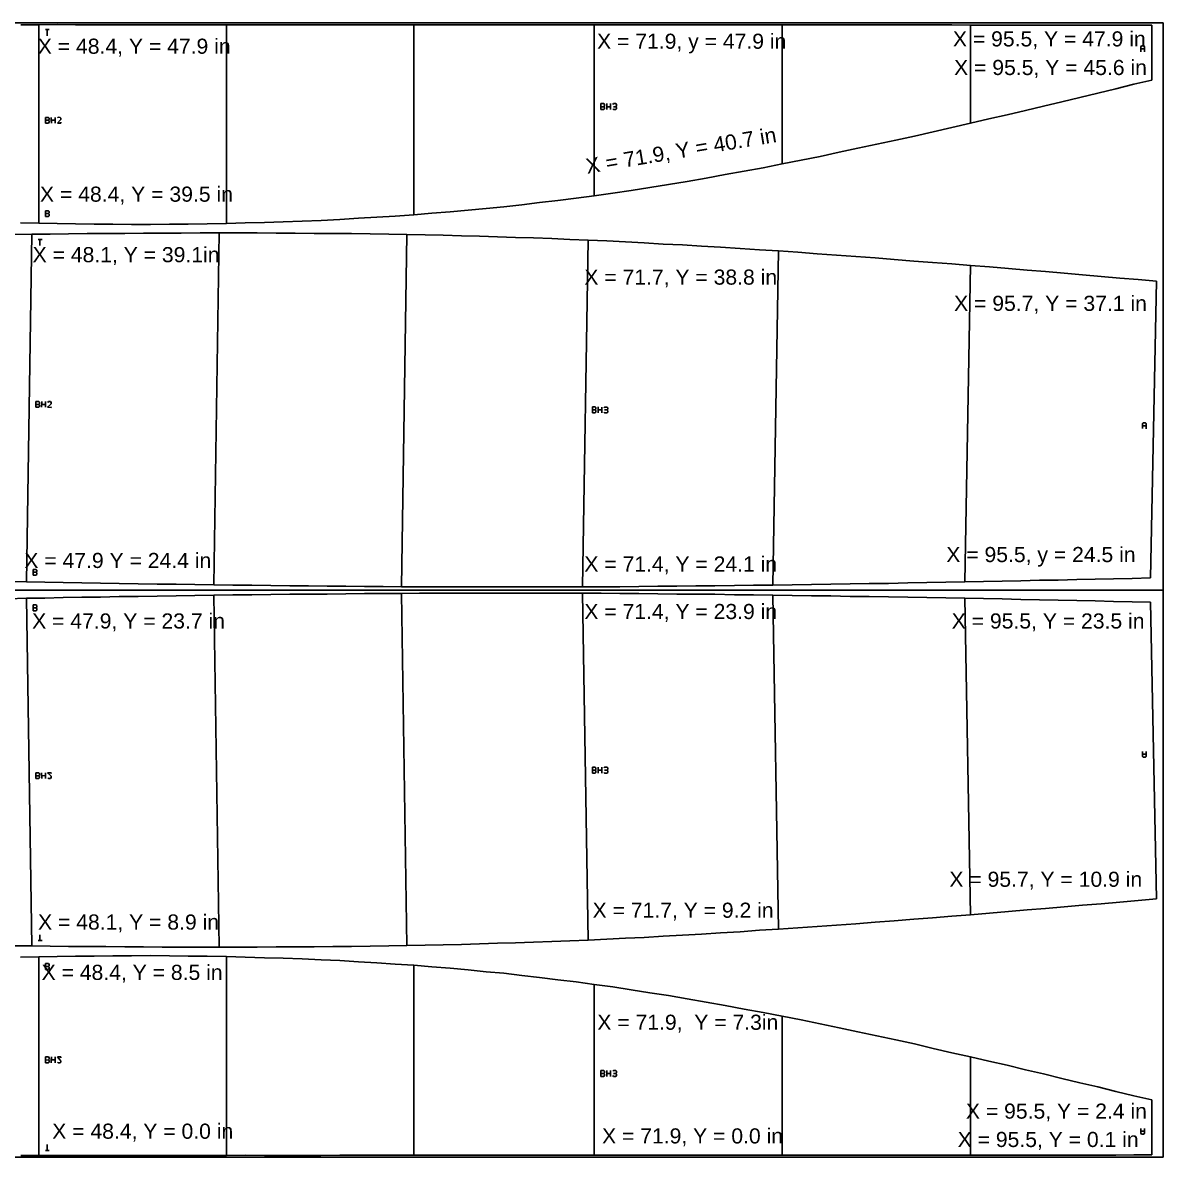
# Model space of a CAD drawing. Extents: x 197 to 418, y 37 to 156.
# Drawn here: x 245.69 to 293.95, y 108.31 to 156.31 of the extents above; entities that cross this region are included whole.
import ezdxf
from ezdxf.enums import TextEntityAlignment as Align

# ---------------------------------------------------------------- set-up
doc = ezdxf.new("R2010")
doc.units = 0
doc.styles.get("Standard").update_dxf_attribs({"font": 'ARIAL.SHX'})

msp = doc.modelspace()

# ---------------------------------------------------------------- linework, layer by layer
at = {"color": 7, "linetype": 'Continuous'}
for p, q in [((197.95, 156.31), (293.95, 156.31)), ((293.95, 156.31), (293.95, 108.31)), ((197.95, 132.31), (293.95, 132.31)), ((197.95, 108.31), (293.95, 108.31))]:
    msp.add_line(p, q, dxfattribs=at)
for p, q in [((245.6, 156.23), (246.36, 156.23)), ((246.36, 156.23), (247.14, 156.24)), ((246.36, 147.83), (246.36, 156.23)), ((246.36, 156.23), (246.36, 156.23)), ((246.36, 156.23), (246.36, 156.23)), ((246.65, 156.02), (246.8, 156.02)), ((246.8, 156.02), (246.71, 156.02)), ((246.71, 156.02), (246.71, 155.76)), ((247.14, 156.24), (247.92, 156.23)), ((247.92, 156.23), (248.71, 156.23)), ((248.71, 156.23), (249.5, 156.23)), ((249.5, 156.23), (250.3, 156.23)), ((250.3, 156.23), (251.09, 156.23)), ((251.09, 156.23), (251.89, 156.23)), ((251.89, 156.23), (252.7, 156.23)), ((252.7, 156.23), (253.49, 156.23)), ((253.49, 156.23), (254.3, 156.23)), ((254.3, 147.82), (254.3, 156.23)), ((254.3, 156.23), (254.3, 156.23)), ((254.3, 156.23), (254.3, 156.23)), ((254.3, 156.23), (255.1, 156.23)), ((255.1, 156.23), (255.91, 156.23)), ((255.91, 156.23), (256.71, 156.23)), ((256.71, 156.23), (257.51, 156.23)), ((257.51, 156.23), (258.3, 156.23)), ((258.3, 156.23), (259.1, 156.23)), ((259.1, 156.23), (259.89, 156.22)), ((259.89, 156.22), (260.68, 156.23)), ((260.68, 156.23), (261.46, 156.23)), ((261.46, 156.23), (262.24, 156.23)), ((262.23, 148.19), (262.24, 156.23)), ((262.24, 156.23), (262.24, 156.23)), ((262.24, 156.23), (262.24, 156.23)), ((262.24, 156.23), (263.01, 156.23)), ((263.01, 156.23), (263.77, 156.22)), ((263.77, 156.22), (264.53, 156.22)), ((264.53, 156.22), (265.29, 156.22)), ((265.29, 156.22), (266.05, 156.23)), ((266.05, 156.23), (266.81, 156.23)), ((266.81, 156.23), (267.57, 156.23)), ((267.57, 156.23), (268.33, 156.22)), ((268.33, 156.22), (269.1, 156.22)), ((269.1, 156.22), (269.87, 156.22)), ((269.87, 148.99), (269.87, 156.22)), ((269.87, 156.22), (269.87, 156.22)), ((269.87, 156.22), (269.87, 156.22)), ((269.87, 156.22), (270.65, 156.22)), ((270.65, 156.22), (271.43, 156.23)), ((271.43, 156.23), (272.22, 156.22)), ((272.22, 156.22), (273.01, 156.22)), ((273.01, 156.22), (273.81, 156.22)), ((273.81, 156.22), (274.61, 156.22)), ((274.61, 156.22), (275.41, 156.22)), ((275.41, 156.22), (276.21, 156.22)), ((276.21, 156.22), (277.02, 156.22)), ((277.02, 156.22), (277.82, 156.22)), ((277.82, 150.34), (277.82, 156.22)), ((277.82, 156.22), (277.82, 156.22)), ((277.82, 156.22), (277.82, 156.22)), ((277.82, 156.22), (278.63, 156.22)), ((278.63, 156.22), (279.43, 156.22)), ((279.43, 156.22), (280.23, 156.22)), ((280.23, 156.22), (281.04, 156.22)), ((281.04, 156.22), (281.84, 156.22)), ((281.84, 156.22), (282.63, 156.22)), ((282.63, 156.22), (283.43, 156.22)), ((283.43, 156.22), (284.22, 156.22)), ((284.22, 156.22), (285.01, 156.22)), ((285.01, 156.22), (285.79, 156.21)), ((285.79, 152.06), (285.79, 156.21)), ((285.79, 156.21), (285.79, 156.21)), ((285.79, 156.21), (285.79, 156.21)), ((285.79, 156.21), (286.57, 156.21)), ((286.57, 156.21), (287.35, 156.21)), ((287.35, 156.21), (288.12, 156.21)), ((288.12, 156.21), (288.89, 156.21)), ((288.89, 156.21), (289.66, 156.21)), ((289.66, 156.21), (290.42, 156.21)), ((290.42, 156.21), (291.19, 156.21)), ((291.19, 156.21), (291.95, 156.21)), ((291.95, 156.21), (292.71, 156.21)), ((292.71, 156.21), (293.47, 156.21)), ((293.47, 156.21), (293.47, 156.21)), ((293.47, 156.21), (293.47, 153.89)), ((293, 155.3), (293.03, 155.33)), ((293, 155.08), (293, 155.3)), ((293.16, 155.21), (293, 155.21)), ((293, 155.21), (293.16, 155.21)), ((293.03, 155.33), (293.13, 155.33)), ((293.13, 155.33), (293.16, 155.3)), ((293.16, 155.3), (293.16, 155.21)), ((293.16, 155.21), (293.16, 155.08)), ((291.95, 153.52), (291.18, 153.34)), ((292.71, 153.71), (291.95, 153.52)), ((293.47, 153.89), (292.71, 153.71)), ((293.47, 153.89), (293.47, 153.89)), ((290.42, 153.15), (289.66, 152.97)), ((291.18, 153.34), (290.42, 153.15)), ((270.15, 152.64), (270.15, 152.89)), ((270.15, 152.89), (270.28, 152.89)), ((270.28, 152.76), (270.15, 152.76)), ((270.15, 152.76), (270.28, 152.76)), ((270.28, 152.64), (270.15, 152.64)), ((270.28, 152.89), (270.31, 152.86)), ((270.31, 152.8), (270.28, 152.76)), ((270.28, 152.76), (270.31, 152.73)), ((270.31, 152.67), (270.28, 152.64)), ((270.31, 152.86), (270.31, 152.8)), ((270.31, 152.73), (270.31, 152.67)), ((270.4, 152.89), (270.4, 152.64)), ((270.4, 152.64), (270.4, 152.76)), ((270.4, 152.76), (270.56, 152.76)), ((270.56, 152.64), (270.56, 152.89)), ((270.56, 152.76), (270.56, 152.64)), ((270.65, 152.85), (270.68, 152.89)), ((270.68, 152.64), (270.65, 152.67)), ((270.68, 152.89), (270.78, 152.89)), ((270.78, 152.76), (270.68, 152.76)), ((270.68, 152.76), (270.78, 152.76)), ((270.78, 152.64), (270.68, 152.64)), ((270.78, 152.89), (270.81, 152.86)), ((270.81, 152.8), (270.78, 152.76)), ((270.78, 152.76), (270.81, 152.73)), ((270.81, 152.67), (270.78, 152.64)), ((270.81, 152.86), (270.81, 152.8)), ((270.81, 152.73), (270.81, 152.67)), ((288.12, 152.6), (287.35, 152.42)), ((288.89, 152.79), (288.12, 152.6)), ((289.66, 152.97), (288.89, 152.79)), ((246.65, 152.06), (246.65, 152.31)), ((246.65, 152.31), (246.77, 152.31)), ((246.77, 152.19), (246.65, 152.19)), ((246.65, 152.19), (246.77, 152.19)), ((246.77, 152.06), (246.65, 152.06)), ((246.77, 152.31), (246.8, 152.28)), ((246.8, 152.22), (246.77, 152.19)), ((246.77, 152.19), (246.8, 152.16)), ((246.8, 152.1), (246.77, 152.06)), ((246.8, 152.28), (246.8, 152.22)), ((246.8, 152.16), (246.8, 152.1)), ((246.89, 152.31), (246.9, 152.06)), ((246.9, 152.06), (246.89, 152.19)), ((246.89, 152.19), (247.05, 152.19)), ((247.05, 152.06), (247.05, 152.31)), ((247.05, 152.19), (247.05, 152.06)), ((247.15, 152.29), (247.18, 152.32)), ((247.27, 152.19), (247.15, 152.06)), ((247.15, 152.06), (247.3, 152.06)), ((247.18, 152.32), (247.27, 152.31)), ((247.27, 152.31), (247.3, 152.28)), ((247.3, 152.22), (247.27, 152.19)), ((247.3, 152.28), (247.3, 152.22)), ((247.3, 152.06), (247.3, 152.1)), ((285.79, 152.06), (285.01, 151.88)), ((286.57, 152.24), (285.79, 152.06)), ((285.79, 152.06), (285.79, 152.06)), ((285.79, 152.06), (285.79, 152.06)), ((287.35, 152.42), (286.57, 152.24)), ((284.22, 151.7), (283.43, 151.52)), ((285.01, 151.88), (284.22, 151.7)), ((281.83, 151.17), (281.03, 151)), ((282.63, 151.34), (281.83, 151.17)), ((283.43, 151.52), (282.63, 151.34)), ((279.43, 150.66), (278.63, 150.5)), ((280.23, 150.83), (279.43, 150.66)), ((281.03, 151), (280.23, 150.83)), ((277.02, 150.18), (276.21, 150.03)), ((277.82, 150.34), (277.02, 150.18)), ((278.63, 150.5), (277.82, 150.34)), ((277.82, 150.34), (277.82, 150.34)), ((277.82, 150.34), (277.82, 150.34)), ((274.61, 149.74), (273.81, 149.6)), ((275.41, 149.89), (274.61, 149.74)), ((276.21, 150.03), (275.41, 149.89)), ((271.43, 149.22), (270.65, 149.1)), ((272.22, 149.34), (271.43, 149.22)), ((273.01, 149.47), (272.22, 149.34)), ((273.81, 149.6), (273.01, 149.47)), ((267.56, 148.7), (266.81, 148.61)), ((268.33, 148.79), (267.56, 148.7)), ((269.1, 148.89), (268.33, 148.79)), ((269.87, 148.99), (269.1, 148.89)), ((270.65, 149.1), (269.87, 148.99)), ((269.87, 148.99), (269.87, 148.99)), ((269.87, 148.99), (269.87, 148.99)), ((246.64, 148.11), (246.64, 148.36)), ((246.64, 148.36), (246.77, 148.36)), ((246.77, 148.24), (246.64, 148.24)), ((246.64, 148.24), (246.77, 148.24)), ((246.77, 148.36), (246.8, 148.33)), ((246.8, 148.27), (246.77, 148.24)), ((246.77, 148.24), (246.8, 148.21)), ((246.8, 148.33), (246.8, 148.27)), ((246.8, 148.21), (246.8, 148.14)), ((262.23, 148.19), (261.45, 148.13)), ((263, 148.25), (262.23, 148.19)), ((262.23, 148.19), (262.23, 148.19)), ((262.23, 148.19), (262.23, 148.19)), ((263.77, 148.31), (263, 148.25)), ((264.53, 148.38), (263.77, 148.31)), ((265.29, 148.45), (264.53, 148.38)), ((266.05, 148.53), (265.29, 148.45)), ((266.81, 148.61), (266.05, 148.53)), ((246.36, 147.83), (245.59, 147.85)), ((247.14, 147.82), (246.36, 147.83)), ((246.36, 147.83), (246.36, 147.83)), ((246.36, 147.83), (246.36, 147.83)), ((246.77, 148.11), (246.64, 148.11)), ((246.8, 148.14), (246.77, 148.11)), ((247.92, 147.8), (247.14, 147.82)), ((248.71, 147.79), (247.92, 147.8)), ((249.5, 147.79), (248.71, 147.79)), ((250.29, 147.78), (249.5, 147.79)), ((251.09, 147.78), (250.29, 147.78)), ((251.89, 147.79), (251.09, 147.78)), ((252.69, 147.79), (251.89, 147.79)), ((253.49, 147.8), (252.69, 147.79)), ((254.3, 147.82), (253.49, 147.8)), ((255.1, 147.84), (254.3, 147.82)), ((254.3, 147.82), (254.3, 147.82)), ((254.3, 147.82), (254.3, 147.82)), ((255.91, 147.86), (255.1, 147.84)), ((256.71, 147.89), (255.91, 147.86)), ((257.51, 147.91), (256.71, 147.89)), ((258.31, 147.95), (257.51, 147.91)), ((259.1, 147.99), (258.31, 147.95)), ((259.89, 148.04), (259.1, 147.99)), ((260.67, 148.08), (259.89, 148.04)), ((261.45, 148.13), (260.67, 148.08)), ((245.29, 147.35), (246.06, 147.37)), ((245.84, 132.66), (246.06, 147.37)), ((246.06, 147.37), (246.06, 147.37)), ((246.06, 147.37), (246.06, 147.37)), ((246.06, 147.37), (246.84, 147.37)), ((246.84, 147.37), (247.62, 147.38)), ((247.62, 147.38), (248.41, 147.39)), ((248.41, 147.39), (249.2, 147.4)), ((249.2, 147.4), (250, 147.4)), ((250, 147.4), (250.79, 147.41)), ((250.79, 147.41), (251.59, 147.41)), ((251.59, 147.41), (252.39, 147.41)), ((252.39, 147.41), (253.19, 147.42)), ((253.19, 147.42), (254, 147.42)), ((253.77, 132.53), (254, 147.42)), ((254, 147.42), (254, 147.42)), ((254, 147.42), (254, 147.42)), ((254, 147.42), (254.8, 147.42)), ((254.8, 147.42), (255.6, 147.42)), ((255.6, 147.42), (256.41, 147.41)), ((256.41, 147.41), (257.21, 147.41)), ((257.21, 147.41), (258.01, 147.4)), ((258.01, 147.4), (258.8, 147.4)), ((258.8, 147.4), (259.59, 147.39)), ((259.59, 147.39), (260.38, 147.38)), ((260.38, 147.38), (261.17, 147.36)), ((261.17, 147.36), (261.94, 147.35)), ((261.71, 132.45), (261.94, 147.35)), ((261.94, 147.35), (261.94, 147.35)), ((261.94, 147.35), (261.94, 147.35)), ((261.94, 147.35), (262.72, 147.34)), ((262.72, 147.34), (263.48, 147.32)), ((263.48, 147.32), (264.25, 147.3)), ((264.25, 147.3), (265.01, 147.28)), ((265.01, 147.28), (265.77, 147.26)), ((265.77, 147.26), (266.54, 147.23)), ((266.54, 147.23), (267.3, 147.21)), ((267.3, 147.21), (268.07, 147.18)), ((246.34, 147.14), (246.5, 147.14)), ((246.5, 147.14), (246.41, 147.14)), ((246.41, 147.14), (246.41, 146.89)), ((268.07, 147.18), (268.84, 147.14)), ((268.84, 147.14), (269.62, 147.11)), ((269.38, 132.45), (269.62, 147.11)), ((269.62, 147.11), (269.62, 147.11)), ((269.62, 147.11), (269.62, 147.11)), ((269.62, 147.11), (270.4, 147.08)), ((270.4, 147.08), (271.2, 147.04)), ((271.2, 147.04), (271.99, 147)), ((271.99, 147), (272.79, 146.95)), ((272.79, 146.95), (273.6, 146.91)), ((273.6, 146.91), (274.41, 146.86)), ((274.41, 146.86), (275.22, 146.81)), ((275.22, 146.81), (276.04, 146.76)), ((276.04, 146.76), (276.86, 146.71)), ((276.86, 146.71), (277.67, 146.66)), ((277.43, 132.52), (277.67, 146.66)), ((277.67, 146.66), (277.67, 146.66)), ((277.67, 146.66), (277.67, 146.66)), ((277.67, 146.66), (278.49, 146.6)), ((278.49, 146.6), (279.31, 146.54)), ((279.31, 146.54), (280.13, 146.48)), ((280.13, 146.48), (280.94, 146.42)), ((280.94, 146.42), (281.76, 146.36)), ((281.76, 146.36), (282.57, 146.3)), ((282.57, 146.3), (283.39, 146.23)), ((283.39, 146.23), (284.19, 146.17)), ((284.19, 146.17), (285, 146.11)), ((285, 146.11), (285.8, 146.04)), ((285.55, 132.65), (285.8, 146.04)), ((285.8, 146.04), (285.8, 146.04)), ((285.8, 146.04), (285.8, 146.04)), ((285.8, 146.04), (286.6, 145.98)), ((286.6, 145.98), (287.4, 145.91)), ((287.4, 145.91), (288.19, 145.84)), ((288.19, 145.84), (288.97, 145.78)), ((288.97, 145.78), (289.76, 145.71)), ((289.76, 145.71), (290.54, 145.65)), ((290.54, 145.65), (291.33, 145.58)), ((291.33, 145.58), (292.11, 145.51)), ((292.11, 145.51), (292.89, 145.45)), ((292.89, 145.45), (293.67, 145.38)), ((293.67, 145.38), (293.41, 132.82)), ((293.67, 145.38), (293.67, 145.38)), ((246.23, 140.04), (246.24, 140.29)), ((246.36, 140.16), (246.23, 140.16)), ((246.23, 140.16), (246.36, 140.16)), ((246.36, 140.04), (246.23, 140.04)), ((246.24, 140.29), (246.36, 140.29)), ((246.36, 140.29), (246.39, 140.26)), ((246.39, 140.19), (246.36, 140.16)), ((246.36, 140.16), (246.39, 140.13)), ((246.39, 140.07), (246.36, 140.04)), ((246.39, 140.26), (246.39, 140.19)), ((246.39, 140.13), (246.39, 140.07)), ((246.49, 140.29), (246.48, 140.04)), ((246.48, 140.04), (246.48, 140.16)), ((246.48, 140.16), (246.64, 140.16)), ((246.64, 140.04), (246.64, 140.28)), ((246.64, 140.16), (246.64, 140.04)), ((246.86, 140.16), (246.73, 140.04)), ((246.73, 140.04), (246.89, 140.03)), ((246.74, 140.25), (246.77, 140.28)), ((246.77, 140.28), (246.86, 140.28)), ((246.86, 140.28), (246.89, 140.25)), ((246.89, 140.19), (246.86, 140.16)), ((246.89, 140.25), (246.89, 140.19)), ((246.89, 140.03), (246.89, 140.06)), ((269.79, 139.81), (269.79, 140.06)), ((269.79, 140.06), (269.91, 140.06)), ((269.91, 140.06), (269.94, 140.03)), ((269.94, 140.03), (269.94, 139.96)), ((270.03, 140.06), (270.03, 139.8)), ((270.19, 139.8), (270.19, 140.05)), ((270.28, 140.02), (270.31, 140.05)), ((270.31, 140.05), (270.41, 140.05)), ((270.41, 140.05), (270.44, 140.02)), ((270.44, 140.02), (270.44, 139.96)), ((269.91, 139.93), (269.79, 139.93)), ((269.79, 139.93), (269.91, 139.93)), ((269.91, 139.8), (269.79, 139.81)), ((269.94, 139.96), (269.91, 139.93)), ((269.91, 139.93), (269.94, 139.9)), ((269.94, 139.84), (269.91, 139.8)), ((269.94, 139.9), (269.94, 139.84)), ((270.03, 139.8), (270.03, 139.93)), ((270.03, 139.93), (270.19, 139.93)), ((270.19, 139.93), (270.19, 139.8)), ((270.31, 139.8), (270.28, 139.83)), ((270.41, 139.93), (270.31, 139.93)), ((270.31, 139.93), (270.41, 139.93)), ((270.41, 139.8), (270.31, 139.8)), ((270.44, 139.96), (270.41, 139.93)), ((270.41, 139.93), (270.44, 139.89)), ((270.44, 139.83), (270.41, 139.8)), ((270.44, 139.89), (270.44, 139.83)), ((293.07, 139.35), (293.1, 139.39)), ((293.07, 139.14), (293.07, 139.35)), ((293.23, 139.26), (293.07, 139.26)), ((293.07, 139.26), (293.23, 139.26)), ((293.1, 139.39), (293.2, 139.38)), ((293.2, 139.38), (293.23, 139.35)), ((293.23, 139.35), (293.23, 139.26)), ((293.23, 139.26), (293.23, 139.13)), ((246.12, 132.94), (246.12, 133.18)), ((246.12, 133.18), (246.25, 133.18)), ((246.25, 133.06), (246.12, 133.06)), ((246.12, 133.06), (246.25, 133.06)), ((246.24, 132.94), (246.12, 132.94)), ((246.28, 132.97), (246.24, 132.94)), ((246.25, 133.18), (246.28, 133.15)), ((246.28, 133.09), (246.25, 133.06)), ((246.25, 133.06), (246.28, 133.03)), ((246.28, 133.15), (246.28, 133.09)), ((246.28, 133.03), (246.28, 132.97)), ((289.51, 132.73), (288.72, 132.72)), ((290.29, 132.75), (289.51, 132.73)), ((291.07, 132.77), (290.29, 132.75)), ((291.85, 132.78), (291.07, 132.77)), ((292.63, 132.8), (291.85, 132.78)), ((293.41, 132.82), (292.63, 132.8)), ((293.41, 132.82), (293.41, 132.82)), ((245.84, 132.66), (245.07, 132.67)), ((246.62, 132.64), (245.84, 132.66)), ((245.84, 132.66), (245.84, 132.66)), ((245.84, 132.66), (245.84, 132.66)), ((247.4, 132.63), (246.62, 132.64)), ((248.18, 132.62), (247.4, 132.63)), ((248.97, 132.6), (248.18, 132.62)), ((249.77, 132.59), (248.97, 132.6)), ((250.57, 132.57), (249.77, 132.59)), ((251.37, 132.56), (250.57, 132.57)), ((252.17, 132.55), (251.37, 132.56)), ((252.97, 132.54), (252.17, 132.55)), ((253.77, 132.53), (252.97, 132.54)), ((254.57, 132.52), (253.77, 132.53)), ((253.77, 132.53), (253.77, 132.53)), ((253.77, 132.53), (253.77, 132.53)), ((255.38, 132.51), (254.57, 132.52)), ((256.18, 132.5), (255.38, 132.51)), ((256.98, 132.49), (256.18, 132.5)), ((257.77, 132.48), (256.98, 132.49)), ((258.57, 132.47), (257.77, 132.48)), ((259.36, 132.47), (258.57, 132.47)), ((260.15, 132.46), (259.36, 132.47)), ((260.93, 132.46), (260.15, 132.46)), ((261.71, 132.45), (260.93, 132.46)), ((262.48, 132.45), (261.71, 132.45)), ((261.71, 132.45), (261.71, 132.45)), ((261.71, 132.45), (261.71, 132.45)), ((263.25, 132.44), (262.48, 132.45)), ((264.01, 132.44), (263.25, 132.44)), ((264.78, 132.44), (264.01, 132.44)), ((265.54, 132.44), (264.78, 132.44)), ((266.3, 132.44), (265.54, 132.44)), ((267.06, 132.44), (266.3, 132.44)), ((267.83, 132.44), (267.06, 132.44)), ((268.6, 132.44), (267.83, 132.44)), ((269.38, 132.45), (268.6, 132.44)), ((270.16, 132.45), (269.38, 132.45)), ((269.38, 132.45), (269.38, 132.45)), ((269.38, 132.45), (269.38, 132.45)), ((270.96, 132.45), (270.16, 132.45)), ((271.76, 132.46), (270.96, 132.45)), ((272.56, 132.47), (271.76, 132.46)), ((273.36, 132.47), (272.56, 132.47)), ((274.17, 132.48), (273.36, 132.47)), ((274.98, 132.49), (274.17, 132.48)), ((275.8, 132.5), (274.98, 132.49)), ((276.61, 132.51), (275.8, 132.5)), ((277.43, 132.52), (276.61, 132.51)), ((278.25, 132.53), (277.43, 132.52)), ((277.43, 132.52), (277.43, 132.52)), ((277.43, 132.52), (277.43, 132.52)), ((279.07, 132.54), (278.25, 132.53)), ((279.88, 132.56), (279.07, 132.54)), ((280.7, 132.57), (279.88, 132.56)), ((281.51, 132.58), (280.7, 132.57)), ((282.33, 132.59), (281.51, 132.58)), ((283.14, 132.61), (282.33, 132.59)), ((283.95, 132.63), (283.14, 132.61)), ((284.75, 132.64), (283.95, 132.63)), ((285.55, 132.65), (284.75, 132.64)), ((286.35, 132.67), (285.55, 132.65)), ((285.55, 132.65), (285.55, 132.65)), ((285.55, 132.65), (285.55, 132.65)), ((287.14, 132.69), (286.35, 132.67)), ((287.93, 132.7), (287.14, 132.69)), ((288.72, 132.72), (287.93, 132.7)), ((245.84, 131.96), (245.07, 131.94)), ((246.62, 131.97), (245.84, 131.96)), ((245.84, 131.96), (246.06, 117.25)), ((245.84, 131.96), (245.84, 131.96)), ((245.84, 131.96), (245.84, 131.96)), ((247.4, 131.99), (246.62, 131.97)), ((248.18, 132), (247.4, 131.99)), ((248.97, 132.01), (248.18, 132)), ((249.77, 132.03), (248.97, 132.01)), ((250.57, 132.04), (249.77, 132.03)), ((251.37, 132.05), (250.57, 132.04)), ((252.17, 132.07), (251.37, 132.05)), ((252.97, 132.08), (252.17, 132.07)), ((253.77, 132.09), (252.97, 132.08)), ((254.57, 132.1), (253.77, 132.09)), ((253.77, 132.09), (254, 117.2)), ((253.77, 132.09), (253.77, 132.09)), ((253.77, 132.09), (253.77, 132.09)), ((255.38, 132.11), (254.57, 132.1)), ((256.18, 132.12), (255.38, 132.11)), ((256.98, 132.13), (256.18, 132.12)), ((257.77, 132.14), (256.98, 132.13)), ((258.57, 132.14), (257.77, 132.14)), ((259.36, 132.15), (258.57, 132.14)), ((260.15, 132.16), (259.36, 132.15)), ((260.93, 132.16), (260.15, 132.16)), ((261.71, 132.16), (260.93, 132.16)), ((262.48, 132.17), (261.71, 132.16)), ((261.71, 132.16), (261.94, 117.27)), ((261.71, 132.16), (261.71, 132.16)), ((261.71, 132.16), (261.71, 132.16)), ((263.25, 132.17), (262.48, 132.17)), ((264.01, 132.17), (263.25, 132.17)), ((264.78, 132.18), (264.01, 132.17)), ((265.54, 132.18), (264.78, 132.18)), ((266.3, 132.18), (265.54, 132.18)), ((267.06, 132.18), (266.3, 132.18)), ((267.83, 132.17), (267.06, 132.18)), ((268.6, 132.17), (267.83, 132.17)), ((269.38, 132.17), (268.6, 132.17)), ((269.38, 132.17), (269.62, 117.5)), ((270.16, 132.17), (269.38, 132.17)), ((269.38, 132.17), (269.38, 132.17)), ((269.38, 132.17), (269.38, 132.17)), ((270.96, 132.16), (270.16, 132.17)), ((271.76, 132.16), (270.96, 132.16)), ((272.56, 132.15), (271.76, 132.16)), ((273.36, 132.14), (272.56, 132.15)), ((274.17, 132.14), (273.36, 132.14)), ((274.98, 132.13), (274.17, 132.14)), ((275.8, 132.11), (274.98, 132.13)), ((276.61, 132.11), (275.8, 132.11)), ((277.43, 132.09), (276.61, 132.11)), ((277.43, 132.09), (277.67, 117.96)), ((278.25, 132.08), (277.43, 132.09)), ((277.43, 132.09), (277.43, 132.09)), ((277.43, 132.09), (277.43, 132.09)), ((279.07, 132.07), (278.25, 132.08)), ((279.88, 132.06), (279.07, 132.07)), ((280.7, 132.04), (279.88, 132.06)), ((281.51, 132.04), (280.7, 132.04)), ((282.33, 132.02), (281.51, 132.04)), ((283.14, 132.01), (282.33, 132.02)), ((283.95, 131.99), (283.14, 132.01)), ((284.75, 131.98), (283.95, 131.99)), ((285.55, 131.96), (284.75, 131.98)), ((285.55, 131.96), (285.8, 118.57)), ((286.35, 131.95), (285.55, 131.96)), ((285.55, 131.96), (285.55, 131.96)), ((285.55, 131.96), (285.55, 131.96)), ((287.14, 131.93), (286.35, 131.95)), ((287.93, 131.91), (287.14, 131.93)), ((288.72, 131.9), (287.93, 131.91)), ((289.51, 131.88), (288.72, 131.9)), ((290.29, 131.87), (289.51, 131.88)), ((291.07, 131.85), (290.29, 131.87)), ((291.85, 131.83), (291.07, 131.85)), ((292.63, 131.81), (291.85, 131.83)), ((293.41, 131.8), (292.63, 131.81)), ((293.67, 119.24), (293.41, 131.8)), ((293.41, 131.8), (293.41, 131.8)), ((246.12, 131.68), (246.12, 131.43)), ((246.24, 131.68), (246.12, 131.68)), ((246.25, 131.55), (246.12, 131.55)), ((246.12, 131.55), (246.25, 131.55)), ((246.12, 131.43), (246.25, 131.43)), ((246.28, 131.65), (246.24, 131.68)), ((246.25, 131.55), (246.28, 131.58)), ((246.28, 131.52), (246.25, 131.55)), ((246.25, 131.43), (246.28, 131.46)), ((246.28, 131.58), (246.28, 131.65)), ((246.28, 131.46), (246.28, 131.52)), ((293.07, 125.48), (293.07, 125.26)), ((293.23, 125.36), (293.07, 125.36)), ((293.07, 125.36), (293.23, 125.36)), ((293.07, 125.26), (293.1, 125.23)), ((293.1, 125.23), (293.2, 125.23)), ((293.2, 125.23), (293.23, 125.27)), ((293.23, 125.36), (293.23, 125.48)), ((293.23, 125.27), (293.23, 125.36)), ((246.23, 124.58), (246.24, 124.33)), ((246.36, 124.58), (246.23, 124.58)), ((246.39, 124.55), (246.36, 124.58)), ((246.39, 124.48), (246.39, 124.55)), ((246.49, 124.33), (246.48, 124.58)), ((246.48, 124.58), (246.48, 124.45)), ((246.64, 124.46), (246.64, 124.58)), ((246.64, 124.58), (246.64, 124.33)), ((246.86, 124.46), (246.73, 124.58)), ((246.73, 124.58), (246.89, 124.58)), ((246.89, 124.58), (246.89, 124.55)), ((269.79, 124.81), (269.79, 124.56)), ((269.91, 124.81), (269.79, 124.81)), ((269.91, 124.68), (269.79, 124.68)), ((269.79, 124.68), (269.91, 124.68)), ((269.79, 124.56), (269.91, 124.56)), ((269.94, 124.78), (269.91, 124.81)), ((269.91, 124.68), (269.94, 124.72)), ((269.94, 124.65), (269.91, 124.68)), ((269.91, 124.56), (269.94, 124.59)), ((269.94, 124.72), (269.94, 124.78)), ((269.94, 124.59), (269.94, 124.65)), ((270.03, 124.56), (270.03, 124.81)), ((270.03, 124.81), (270.03, 124.68)), ((270.03, 124.68), (270.19, 124.69)), ((270.19, 124.69), (270.19, 124.82)), ((270.19, 124.82), (270.19, 124.56)), ((270.31, 124.82), (270.28, 124.78)), ((270.28, 124.59), (270.31, 124.56)), ((270.41, 124.82), (270.31, 124.82)), ((270.41, 124.69), (270.31, 124.69)), ((270.31, 124.69), (270.41, 124.69)), ((270.31, 124.56), (270.41, 124.56)), ((270.44, 124.78), (270.41, 124.82)), ((270.41, 124.69), (270.44, 124.72)), ((270.44, 124.66), (270.41, 124.69)), ((270.41, 124.56), (270.44, 124.59)), ((270.44, 124.72), (270.44, 124.78)), ((270.44, 124.59), (270.44, 124.66)), ((246.36, 124.45), (246.23, 124.45)), ((246.23, 124.45), (246.36, 124.45)), ((246.24, 124.33), (246.36, 124.33)), ((246.36, 124.45), (246.39, 124.48)), ((246.39, 124.42), (246.36, 124.45)), ((246.36, 124.33), (246.39, 124.36)), ((246.39, 124.36), (246.39, 124.42)), ((246.48, 124.45), (246.64, 124.46)), ((246.74, 124.36), (246.77, 124.33)), ((246.77, 124.33), (246.86, 124.33)), ((246.89, 124.43), (246.86, 124.46)), ((246.86, 124.33), (246.89, 124.37)), ((246.89, 124.37), (246.89, 124.43)), ((292.89, 119.17), (293.67, 119.24)), ((293.67, 119.24), (293.67, 119.24)), ((287.4, 118.7), (288.19, 118.77)), ((288.19, 118.77), (288.97, 118.83)), ((288.97, 118.83), (289.76, 118.9)), ((289.76, 118.9), (290.54, 118.97)), ((290.54, 118.97), (291.33, 119.03)), ((291.33, 119.03), (292.11, 119.1)), ((292.11, 119.1), (292.89, 119.17)), ((280.94, 118.19), (281.76, 118.25)), ((281.76, 118.25), (282.57, 118.31)), ((282.57, 118.31), (283.39, 118.38)), ((283.39, 118.38), (284.19, 118.44)), ((284.19, 118.44), (285, 118.51)), ((285, 118.51), (285.8, 118.57)), ((285.8, 118.57), (286.6, 118.64)), ((285.8, 118.57), (285.8, 118.57)), ((285.8, 118.57), (285.8, 118.57)), ((286.6, 118.64), (287.4, 118.7)), ((274.41, 117.75), (275.22, 117.8)), ((275.22, 117.8), (276.04, 117.85)), ((276.04, 117.85), (276.86, 117.91)), ((276.86, 117.91), (277.67, 117.96)), ((277.67, 117.96), (278.49, 118.02)), ((277.67, 117.96), (277.67, 117.96)), ((277.67, 117.96), (277.67, 117.96)), ((278.49, 118.02), (279.31, 118.07)), ((279.31, 118.07), (280.13, 118.13)), ((280.13, 118.13), (280.94, 118.19)), ((246.34, 117.48), (246.5, 117.48)), ((246.41, 117.48), (246.41, 117.72)), ((246.5, 117.48), (246.41, 117.48)), ((262.72, 117.28), (263.48, 117.3)), ((263.48, 117.3), (264.25, 117.31)), ((264.25, 117.31), (265.01, 117.34)), ((265.01, 117.34), (265.77, 117.36)), ((265.77, 117.36), (266.54, 117.38)), ((266.54, 117.38), (267.3, 117.41)), ((267.3, 117.41), (268.07, 117.44)), ((268.07, 117.44), (268.84, 117.47)), ((268.84, 117.47), (269.62, 117.5)), ((269.62, 117.5), (270.4, 117.54)), ((269.62, 117.5), (269.62, 117.5)), ((269.62, 117.5), (269.62, 117.5)), ((270.4, 117.54), (271.2, 117.58)), ((271.2, 117.58), (271.99, 117.61)), ((271.99, 117.61), (272.79, 117.66)), ((272.79, 117.66), (273.6, 117.7)), ((273.6, 117.7), (274.41, 117.75)), ((245.29, 117.26), (246.06, 117.25)), ((246.06, 117.25), (246.06, 117.25)), ((246.06, 117.25), (246.06, 117.25)), ((246.06, 117.25), (246.84, 117.24)), ((246.84, 117.24), (247.62, 117.23)), ((247.92, 116.81), (247.14, 116.8)), ((247.62, 117.23), (248.41, 117.23)), ((248.71, 116.82), (247.92, 116.81)), ((248.41, 117.23), (249.2, 117.22)), ((249.5, 116.83), (248.71, 116.82)), ((249.2, 117.22), (250, 117.21)), ((250.29, 116.83), (249.5, 116.83)), ((250, 117.21), (250.79, 117.21)), ((251.09, 116.84), (250.29, 116.83)), ((250.79, 117.21), (251.59, 117.2)), ((251.89, 116.83), (251.09, 116.84)), ((251.59, 117.2), (252.39, 117.2)), ((252.69, 116.82), (251.89, 116.83)), ((252.39, 117.2), (253.19, 117.2)), ((253.49, 116.81), (252.69, 116.82)), ((253.19, 117.2), (254, 117.2)), ((254.3, 116.8), (253.49, 116.81)), ((254, 117.2), (254, 117.2)), ((254, 117.2), (254, 117.2)), ((254, 117.2), (254.8, 117.2)), ((254.8, 117.2), (255.6, 117.2)), ((255.6, 117.2), (256.41, 117.21)), ((256.41, 117.21), (257.21, 117.21)), ((257.21, 117.21), (258.01, 117.21)), ((258.01, 117.21), (258.8, 117.22)), ((258.8, 117.22), (259.59, 117.23)), ((259.59, 117.23), (260.38, 117.24)), ((260.38, 117.24), (261.17, 117.25)), ((261.17, 117.25), (261.94, 117.27)), ((261.94, 117.27), (262.72, 117.28)), ((261.94, 117.27), (261.94, 117.27)), ((261.94, 117.27), (261.94, 117.27)), ((246.36, 116.79), (245.59, 116.77)), ((247.14, 116.8), (246.36, 116.79)), ((246.36, 116.79), (246.36, 108.38)), ((246.36, 116.79), (246.36, 116.79)), ((246.36, 116.79), (246.36, 116.79)), ((246.64, 116.5), (246.64, 116.25)), ((246.77, 116.5), (246.64, 116.5)), ((246.77, 116.38), (246.64, 116.38)), ((246.64, 116.38), (246.77, 116.38)), ((246.8, 116.47), (246.77, 116.5)), ((246.77, 116.38), (246.8, 116.41)), ((246.8, 116.35), (246.77, 116.38)), ((246.8, 116.41), (246.8, 116.47)), ((246.8, 116.29), (246.8, 116.35)), ((254.3, 116.8), (254.3, 108.38)), ((255.1, 116.78), (254.3, 116.8)), ((254.3, 116.8), (254.3, 116.8)), ((254.3, 116.8), (254.3, 116.8)), ((255.91, 116.75), (255.1, 116.78)), ((256.71, 116.73), (255.91, 116.75)), ((257.51, 116.7), (256.71, 116.73)), ((258.31, 116.66), (257.51, 116.7)), ((259.1, 116.63), (258.31, 116.66)), ((259.89, 116.58), (259.1, 116.63)), ((260.67, 116.53), (259.89, 116.58)), ((261.45, 116.48), (260.67, 116.53)), ((262.23, 116.43), (261.45, 116.48)), ((262.23, 116.43), (262.24, 108.39)), ((263, 116.37), (262.23, 116.43)), ((262.23, 116.43), (262.23, 116.43)), ((262.23, 116.43), (262.23, 116.43)), ((263.77, 116.31), (263, 116.37)), ((246.64, 116.25), (246.77, 116.25)), ((246.77, 116.25), (246.8, 116.29)), ((264.53, 116.24), (263.77, 116.31)), ((265.29, 116.16), (264.53, 116.24)), ((266.05, 116.09), (265.29, 116.16)), ((266.81, 116), (266.05, 116.09)), ((267.56, 115.92), (266.81, 116)), ((268.33, 115.82), (267.56, 115.92)), ((269.1, 115.73), (268.33, 115.82)), ((269.87, 115.62), (269.1, 115.73)), ((269.87, 115.62), (269.87, 108.39)), ((270.65, 115.52), (269.87, 115.62)), ((269.87, 115.62), (269.87, 115.62)), ((269.87, 115.62), (269.87, 115.62)), ((271.43, 115.39), (270.65, 115.52)), ((272.22, 115.27), (271.43, 115.39)), ((273.01, 115.15), (272.22, 115.27)), ((273.81, 115.01), (273.01, 115.15)), ((274.61, 114.87), (273.81, 115.01)), ((275.41, 114.73), (274.61, 114.87)), ((276.21, 114.58), (275.41, 114.73)), ((277.02, 114.43), (276.21, 114.58)), ((277.82, 114.28), (277.02, 114.43)), ((277.82, 114.28), (277.82, 108.4)), ((278.63, 114.12), (277.82, 114.28)), ((277.82, 114.28), (277.82, 114.28)), ((277.82, 114.28), (277.82, 114.28)), ((279.43, 113.95), (278.63, 114.12)), ((280.23, 113.78), (279.43, 113.95)), ((281.03, 113.62), (280.23, 113.78)), ((281.83, 113.44), (281.03, 113.62)), ((282.63, 113.27), (281.83, 113.44)), ((283.43, 113.1), (282.63, 113.27)), ((284.22, 112.91), (283.43, 113.1)), ((246.65, 112.55), (246.65, 112.3)), ((246.77, 112.55), (246.65, 112.55)), ((246.8, 112.52), (246.77, 112.55)), ((246.77, 112.43), (246.8, 112.46)), ((246.8, 112.46), (246.8, 112.52)), ((246.89, 112.3), (246.9, 112.55)), ((246.9, 112.55), (246.89, 112.43)), ((247.05, 112.43), (247.05, 112.55)), ((247.05, 112.55), (247.05, 112.3)), ((247.27, 112.42), (247.15, 112.55)), ((247.15, 112.55), (247.3, 112.55)), ((247.3, 112.55), (247.3, 112.52)), ((285.01, 112.73), (284.22, 112.91)), ((285.79, 112.55), (285.01, 112.73)), ((285.79, 112.55), (285.79, 108.4)), ((286.57, 112.38), (285.79, 112.55)), ((285.79, 112.55), (285.79, 112.55)), ((285.79, 112.55), (285.79, 112.55)), ((246.77, 112.43), (246.65, 112.42)), ((246.65, 112.42), (246.77, 112.43)), ((246.65, 112.3), (246.77, 112.3)), ((246.8, 112.4), (246.77, 112.43)), ((246.77, 112.3), (246.8, 112.33)), ((246.8, 112.33), (246.8, 112.4)), ((246.89, 112.43), (247.05, 112.43)), ((247.15, 112.33), (247.18, 112.3)), ((247.18, 112.3), (247.27, 112.3)), ((247.3, 112.39), (247.27, 112.42)), ((247.27, 112.3), (247.3, 112.33)), ((247.3, 112.33), (247.3, 112.39)), ((270.15, 111.98), (270.15, 111.72)), ((270.28, 111.98), (270.15, 111.98)), ((270.31, 111.95), (270.28, 111.98)), ((270.4, 111.73), (270.4, 111.98)), ((270.4, 111.98), (270.4, 111.85)), ((270.56, 111.85), (270.56, 111.98)), ((270.56, 111.98), (270.56, 111.73)), ((270.68, 111.98), (270.65, 111.95)), ((270.78, 111.98), (270.68, 111.98)), ((270.81, 111.95), (270.78, 111.98)), ((287.35, 112.2), (286.57, 112.38)), ((288.12, 112.01), (287.35, 112.2)), ((288.89, 111.83), (288.12, 112.01)), ((270.28, 111.85), (270.15, 111.85)), ((270.15, 111.85), (270.28, 111.85)), ((270.15, 111.72), (270.28, 111.72)), ((270.28, 111.85), (270.31, 111.88)), ((270.31, 111.82), (270.28, 111.85)), ((270.28, 111.72), (270.31, 111.76)), ((270.31, 111.88), (270.31, 111.95)), ((270.31, 111.76), (270.31, 111.82)), ((270.4, 111.85), (270.56, 111.85)), ((270.65, 111.76), (270.68, 111.72)), ((270.78, 111.85), (270.68, 111.85)), ((270.68, 111.85), (270.78, 111.85)), ((270.68, 111.72), (270.78, 111.72)), ((270.78, 111.85), (270.81, 111.88)), ((270.81, 111.82), (270.78, 111.85)), ((270.78, 111.72), (270.81, 111.76)), ((270.81, 111.88), (270.81, 111.95)), ((270.81, 111.76), (270.81, 111.82)), ((289.66, 111.64), (288.89, 111.83)), ((290.42, 111.46), (289.66, 111.64)), ((291.18, 111.28), (290.42, 111.46)), ((291.95, 111.09), (291.18, 111.28)), ((292.71, 110.91), (291.95, 111.09)), ((293.47, 110.73), (292.71, 110.91)), ((293.47, 108.41), (293.47, 110.73)), ((293.47, 110.73), (293.47, 110.73)), ((293, 109.53), (293, 109.32)), ((293.16, 109.41), (293, 109.41)), ((293, 109.41), (293.16, 109.41)), ((293, 109.32), (293.03, 109.28)), ((293.03, 109.28), (293.13, 109.28)), ((293.13, 109.28), (293.16, 109.32)), ((293.16, 109.41), (293.16, 109.53)), ((293.16, 109.32), (293.16, 109.41)), ((246.65, 108.6), (246.8, 108.6)), ((246.71, 108.6), (246.71, 108.85)), ((246.8, 108.6), (246.71, 108.6)), ((245.6, 108.38), (246.36, 108.38)), ((246.36, 108.38), (246.36, 108.38)), ((246.36, 108.38), (246.36, 108.38)), ((246.36, 108.38), (247.14, 108.38)), ((247.14, 108.38), (247.92, 108.38)), ((247.92, 108.38), (248.71, 108.38)), ((248.71, 108.38), (249.5, 108.38)), ((249.5, 108.38), (250.3, 108.38)), ((250.3, 108.38), (251.09, 108.38)), ((251.09, 108.38), (251.89, 108.38)), ((251.89, 108.38), (252.7, 108.38)), ((252.7, 108.38), (253.49, 108.38)), ((253.49, 108.38), (254.3, 108.38)), ((254.3, 108.38), (255.1, 108.39)), ((254.3, 108.38), (254.3, 108.38)), ((254.3, 108.38), (254.3, 108.38)), ((255.1, 108.39), (255.91, 108.38)), ((255.91, 108.38), (256.71, 108.38)), ((256.71, 108.38), (257.51, 108.38)), ((257.51, 108.38), (258.3, 108.38)), ((258.3, 108.38), (259.1, 108.39)), ((259.1, 108.39), (259.89, 108.39)), ((259.89, 108.39), (260.68, 108.39)), ((260.68, 108.39), (261.46, 108.39)), ((261.46, 108.39), (262.24, 108.39)), ((262.24, 108.39), (262.24, 108.39)), ((262.24, 108.39), (262.24, 108.39)), ((262.24, 108.39), (263.01, 108.39)), ((263.01, 108.39), (263.77, 108.39)), ((263.77, 108.39), (264.53, 108.39)), ((264.53, 108.39), (265.29, 108.39)), ((265.29, 108.39), (266.05, 108.39)), ((266.05, 108.39), (266.81, 108.39)), ((266.81, 108.39), (267.57, 108.39)), ((267.57, 108.39), (268.33, 108.39)), ((268.33, 108.39), (269.1, 108.39)), ((269.1, 108.39), (269.87, 108.39)), ((269.87, 108.39), (269.87, 108.39)), ((269.87, 108.39), (269.87, 108.39)), ((269.87, 108.39), (270.65, 108.39)), ((270.65, 108.39), (271.43, 108.39)), ((271.43, 108.39), (272.22, 108.39)), ((272.22, 108.39), (273.01, 108.39)), ((273.01, 108.39), (273.81, 108.4)), ((273.81, 108.4), (274.61, 108.4)), ((274.61, 108.4), (275.41, 108.39)), ((275.41, 108.39), (276.21, 108.4)), ((276.21, 108.4), (277.02, 108.4)), ((277.02, 108.4), (277.82, 108.4)), ((277.82, 108.4), (277.82, 108.4)), ((277.82, 108.4), (277.82, 108.4)), ((277.82, 108.4), (278.63, 108.4)), ((278.63, 108.4), (279.43, 108.4)), ((279.43, 108.4), (280.23, 108.4)), ((280.23, 108.4), (281.04, 108.4)), ((281.04, 108.4), (281.84, 108.4)), ((281.84, 108.4), (282.63, 108.4)), ((282.63, 108.4), (283.43, 108.4)), ((283.43, 108.4), (284.22, 108.4)), ((284.22, 108.4), (285.01, 108.4)), ((285.01, 108.4), (285.79, 108.4)), ((285.79, 108.4), (285.79, 108.4)), ((285.79, 108.4), (285.79, 108.4)), ((285.79, 108.4), (286.57, 108.4)), ((286.57, 108.4), (287.35, 108.4)), ((287.35, 108.4), (288.12, 108.4)), ((288.12, 108.4), (288.89, 108.4)), ((288.89, 108.4), (289.66, 108.4)), ((289.66, 108.4), (290.42, 108.4)), ((290.42, 108.4), (291.19, 108.4)), ((291.19, 108.4), (291.95, 108.4)), ((291.95, 108.4), (292.71, 108.41)), ((292.71, 108.41), (293.47, 108.41)), ((293.47, 108.41), (293.47, 108.41))]:
    msp.add_line(p, q)

# ---------------------------------------------------------------- texts
for s, p, p2 in [('X = 95.5, Y = 47.9 in', (285.05, 155.31), (293.21, 155.31)), ('X = 48.4, Y = 47.9 in', (246.32, 155), (254.48, 155)), ('X = 71.9, y = 47.9 in', (269.99, 155.21), (278, 155.21)), ('X = 95.5, Y = 45.6 in', (285.1, 154.1), (293.26, 154.1)), ('X = 48.4, Y = 39.5 in', (246.41, 148.74), (254.58, 148.74)), ('X = 48.1, Y = 39.1in', (246.1, 146.18), (254.01, 146.18)), ('X = 71.7, Y = 38.8 in', (269.45, 145.23), (277.61, 145.23)), ('X = 95.7, Y = 37.1 in', (285.1, 144.12), (293.26, 144.12)), ('X = 47.9 Y = 24.4 in', (245.75, 133.24), (253.66, 133.24)), ('X = 71.4, Y = 24.1 in', (269.45, 133.09), (277.61, 133.09)), ('X = 95.5, y = 24.5 in', (284.77, 133.49), (292.78, 133.49)), ('X = 47.9, Y = 23.7 in', (246.08, 130.68), (254.24, 130.68)), ('X = 71.4, Y = 23.9 in', (269.45, 131.08), (277.61, 131.08)), ('X = 95.5, Y = 23.5 in', (285, 130.68), (293.16, 130.68)), ('X = 95.7, Y = 10.9 in', (284.9, 119.75), (293.06, 119.75)), ('X = 71.7, Y = 9.2 in', (269.8, 118.44), (277.46, 118.44)), ('X = 48.1, Y = 8.9 in', (246.33, 117.94), (253.99, 117.94)), ('X = 48.4, Y = 8.5 in', (246.48, 115.81), (254.14, 115.81)), ('X = 71.9,  Y = 7.3in', (270, 113.7), (277.66, 113.7)), ('X = 95.5, Y = 2.4 in', (285.6, 109.94), (293.26, 109.94)), ('X = 48.4, Y = 0.0 in', (246.93, 109.09), (254.59, 109.09)), ('X = 71.9, Y = 0.0 in', (270.2, 108.89), (277.86, 108.89)), ('X = 95.5, Y = 0.1 in', (285.25, 108.74), (292.91, 108.74))]:
    msp.add_text(s, height=0.64, dxfattribs=at).set_placement(p, p2, align=Align.FIT)
msp.add_text('X = 71.9, Y = 40.7 in', height=0.64, rotation=9.55, dxfattribs=at).set_placement((269.57, 149.92), (277.62, 151.27), align=Align.FIT)

doc.saveas('drawing.dxf')
